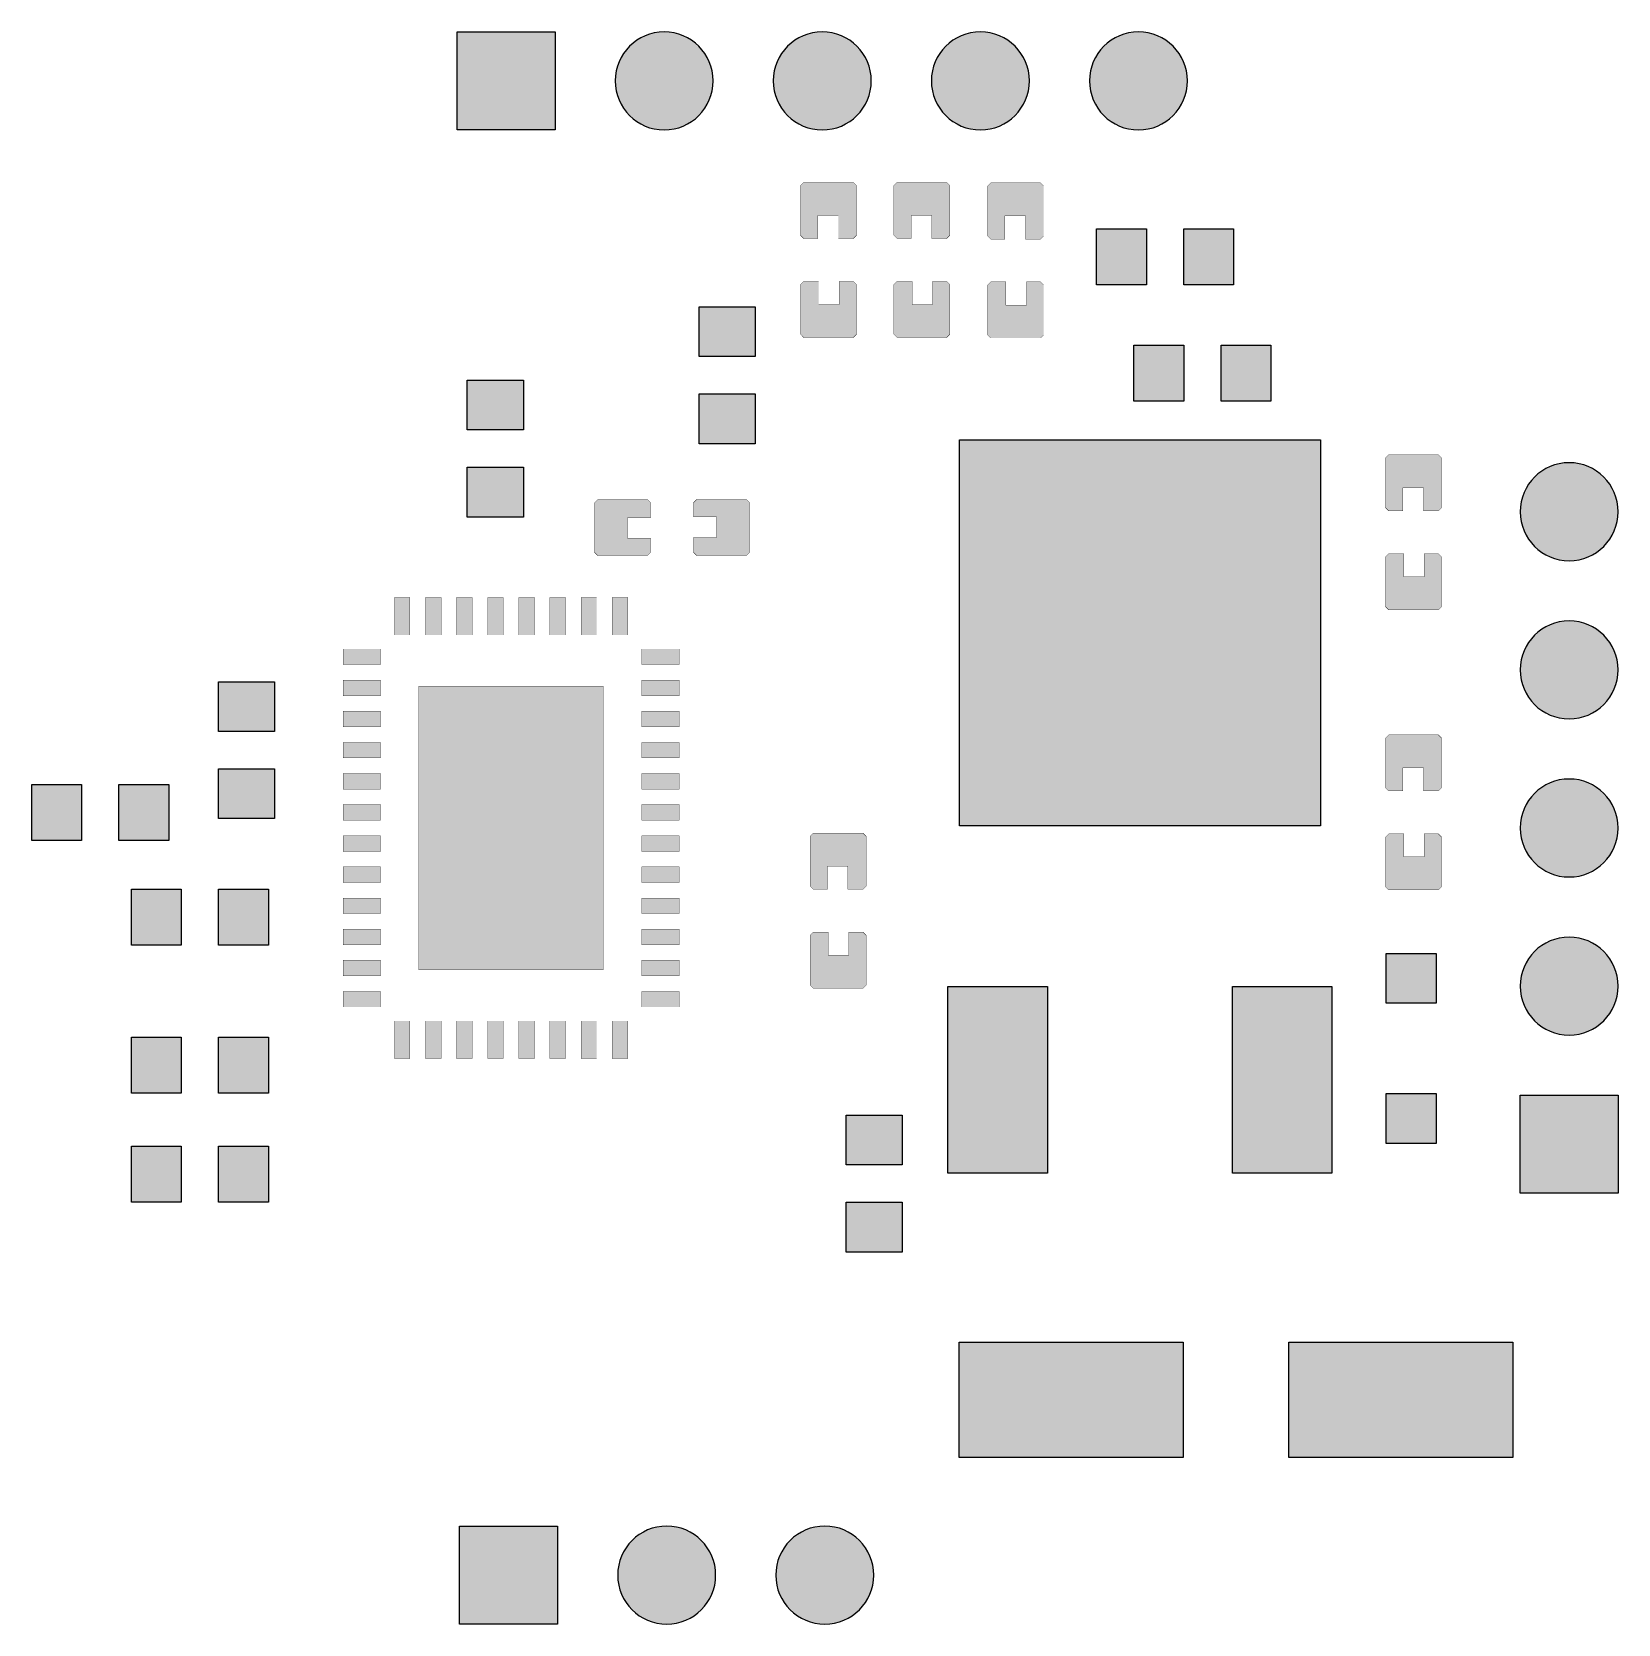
# Model space of a CAD drawing. Header units: millimetres. Extents: x -12.7 to 12.8, y -12.8 to 12.8.
import ezdxf

# ---------------------------------------------------------------- set-up
doc = ezdxf.new("R2010")
doc.units = ezdxf.units.MM
doc.header["$MEASUREMENT"] = 0
doc.layers.add('Top-Paste-Mask-Layer', color=7, linetype='Continuous', true_color=0x808080)

msp = doc.modelspace()

# ---------------------------------------------------------------- hatches: boundary and pattern name
at = {"layer": 'Top-Paste-Mask-Layer'}
for points in [[(-5.867, 11.213), (-5.867, 12.787), (-4.293, 12.787), (-4.293, 11.213)], [(-3.327, 12, 1), (-1.753, 12, 1)], [(-0.787, 12, 1), (0.787, 12, 1)], [(1.753, 12, 1), (3.327, 12, 1)], [(4.293, 12, 1), (5.867, 12, 1)], [(-0.35, 10.32), (-0.35, 9.52), (-0.3, 9.47), (-0.072, 9.47), (-0.072, 9.84), (0.258, 9.84), (0.258, 9.47), (0.5, 9.47), (0.55, 9.52), (0.55, 10.32), (0.5, 10.37), (-0.3, 10.37)], [(-0.35, 10.32), (-0.35, 9.52), (-0.3, 9.47), (-0.072, 9.47), (-0.072, 9.84), (0.258, 9.84), (0.258, 9.47), (0.5, 9.47), (0.55, 9.52), (0.55, 10.32), (0.5, 10.37), (-0.3, 10.37)], [(1.15, 10.32), (1.15, 9.52), (1.2, 9.47), (1.428, 9.47), (1.428, 9.84), (1.758, 9.84), (1.758, 9.47), (2, 9.47), (2.05, 9.52), (2.05, 10.32), (2, 10.37), (1.2, 10.37)], [(1.15, 10.32), (1.15, 9.52), (1.2, 9.47), (1.428, 9.47), (1.428, 9.84), (1.758, 9.84), (1.758, 9.47), (2, 9.47), (2.05, 9.52), (2.05, 10.32), (2, 10.37), (1.2, 10.37)], [(2.657, 10.31), (2.657, 9.51), (2.707, 9.46), (2.935, 9.46), (2.935, 9.83), (3.265, 9.83), (3.265, 9.46), (3.507, 9.46), (3.557, 9.51), (3.557, 10.31), (3.507, 10.36), (2.707, 10.36)], [(2.657, 10.31), (2.657, 9.51), (2.707, 9.46), (2.935, 9.46), (2.935, 9.83), (3.265, 9.83), (3.265, 9.46), (3.507, 9.46), (3.557, 9.51), (3.557, 10.31), (3.507, 10.36), (2.707, 10.36)], [(5.207, 9.625), (5.207, 8.725), (4.407, 8.725), (4.407, 9.625)], [(6.607, 9.625), (6.607, 8.725), (5.807, 8.725), (5.807, 9.625)], [(0.55, 7.93), (0.55, 8.73), (0.5, 8.78), (0.272, 8.78), (0.272, 8.41), (-0.058, 8.41), (-0.058, 8.78), (-0.3, 8.78), (-0.35, 8.73), (-0.35, 7.93), (-0.3, 7.88), (0.5, 7.88)], [(0.55, 7.93), (0.55, 8.73), (0.5, 8.78), (0.272, 8.78), (0.272, 8.41), (-0.058, 8.41), (-0.058, 8.78), (-0.3, 8.78), (-0.35, 8.73), (-0.35, 7.93), (-0.3, 7.88), (0.5, 7.88)], [(2.05, 7.93), (2.05, 8.73), (2, 8.78), (1.772, 8.78), (1.772, 8.41), (1.442, 8.41), (1.442, 8.78), (1.2, 8.78), (1.15, 8.73), (1.15, 7.93), (1.2, 7.88), (2, 7.88)], [(2.05, 7.93), (2.05, 8.73), (2, 8.78), (1.772, 8.78), (1.772, 8.41), (1.442, 8.41), (1.442, 8.78), (1.2, 8.78), (1.15, 8.73), (1.15, 7.93), (1.2, 7.88), (2, 7.88)], [(3.557, 7.92), (3.557, 8.72), (3.507, 8.77), (3.279, 8.77), (3.279, 8.4), (2.949, 8.4), (2.949, 8.77), (2.707, 8.77), (2.657, 8.72), (2.657, 7.92), (2.707, 7.87), (3.507, 7.87)], [(3.557, 7.92), (3.557, 8.72), (3.507, 8.77), (3.279, 8.77), (3.279, 8.4), (2.949, 8.4), (2.949, 8.77), (2.707, 8.77), (2.657, 8.72), (2.657, 7.92), (2.707, 7.87), (3.507, 7.87)], [(-1.077, 7.571), (-1.977, 7.571), (-1.977, 8.371), (-1.077, 8.371)], [(5.807, 7.755), (5.807, 6.855), (5.007, 6.855), (5.007, 7.755)], [(7.207, 7.755), (7.207, 6.855), (6.407, 6.855), (6.407, 7.755)], [(-4.803, 6.393), (-5.703, 6.393), (-5.703, 7.193), (-4.803, 7.193)], [(-1.077, 6.171), (-1.977, 6.171), (-1.977, 6.971), (-1.077, 6.971)], [(2.204, 0.036), (2.204, 6.236), (8.004, 6.236), (8.004, 0.036)], [(9.05, 5.945), (9.05, 5.145), (9.1, 5.095), (9.328, 5.095), (9.328, 5.465), (9.658, 5.465), (9.658, 5.095), (9.9, 5.095), (9.95, 5.145), (9.95, 5.945), (9.9, 5.995), (9.1, 5.995)], [(9.05, 5.945), (9.05, 5.145), (9.1, 5.095), (9.328, 5.095), (9.328, 5.465), (9.658, 5.465), (9.658, 5.095), (9.9, 5.095), (9.95, 5.145), (9.95, 5.945), (9.9, 5.995), (9.1, 5.995)], [(-4.803, 4.993), (-5.703, 4.993), (-5.703, 5.793), (-4.803, 5.793)], [(11.213, 5.08, 1), (12.787, 5.08, 1)], [(-3.608, 4.376), (-2.808, 4.376), (-2.758, 4.426), (-2.758, 4.654), (-3.128, 4.654), (-3.128, 4.984), (-2.758, 4.984), (-2.758, 5.226), (-2.808, 5.276), (-3.608, 5.276), (-3.658, 5.226), (-3.658, 4.426)], [(-3.608, 4.376), (-2.808, 4.376), (-2.758, 4.426), (-2.758, 4.654), (-3.128, 4.654), (-3.128, 4.984), (-2.758, 4.984), (-2.758, 5.226), (-2.808, 5.276), (-3.608, 5.276), (-3.658, 5.226), (-3.658, 4.426)], [(-1.218, 5.276), (-2.018, 5.276), (-2.068, 5.226), (-2.068, 4.998), (-1.698, 4.998), (-1.698, 4.668), (-2.068, 4.668), (-2.068, 4.426), (-2.018, 4.376), (-1.218, 4.376), (-1.168, 4.426), (-1.168, 5.226)], [(-1.218, 5.276), (-2.018, 5.276), (-2.068, 5.226), (-2.068, 4.998), (-1.698, 4.998), (-1.698, 4.668), (-2.068, 4.668), (-2.068, 4.426), (-2.018, 4.376), (-1.218, 4.376), (-1.168, 4.426), (-1.168, 5.226)], [(9.95, 3.555), (9.95, 4.355), (9.9, 4.405), (9.672, 4.405), (9.672, 4.035), (9.342, 4.035), (9.342, 4.405), (9.1, 4.405), (9.05, 4.355), (9.05, 3.555), (9.1, 3.505), (9.9, 3.505)], [(9.95, 3.555), (9.95, 4.355), (9.9, 4.405), (9.672, 4.405), (9.672, 4.035), (9.342, 4.035), (9.342, 4.405), (9.1, 4.405), (9.05, 4.355), (9.05, 3.555), (9.1, 3.505), (9.9, 3.505)], [(-6.875, 3.7), (-6.875, 3.1), (-6.625, 3.1), (-6.625, 3.7)], [(-6.875, 3.7), (-6.875, 3.1), (-6.625, 3.1), (-6.625, 3.7)], [(-6.375, 3.7), (-6.375, 3.1), (-6.125, 3.1), (-6.125, 3.7)], [(-6.375, 3.7), (-6.375, 3.1), (-6.125, 3.1), (-6.125, 3.7)], [(-5.875, 3.7), (-5.875, 3.1), (-5.625, 3.1), (-5.625, 3.7)], [(-5.875, 3.7), (-5.875, 3.1), (-5.625, 3.1), (-5.625, 3.7)], [(-5.375, 3.7), (-5.375, 3.1), (-5.125, 3.1), (-5.125, 3.7)], [(-5.375, 3.7), (-5.375, 3.1), (-5.125, 3.1), (-5.125, 3.7)], [(-4.625, 3.1), (-4.625, 3.7), (-4.875, 3.7), (-4.875, 3.1)], [(-4.625, 3.1), (-4.625, 3.7), (-4.875, 3.7), (-4.875, 3.1)], [(-4.125, 3.1), (-4.125, 3.7), (-4.375, 3.7), (-4.375, 3.1)], [(-4.125, 3.1), (-4.125, 3.7), (-4.375, 3.7), (-4.375, 3.1)], [(-3.625, 3.1), (-3.625, 3.7), (-3.875, 3.7), (-3.875, 3.1)], [(-3.625, 3.1), (-3.625, 3.7), (-3.875, 3.7), (-3.875, 3.1)], [(-3.125, 3.1), (-3.125, 3.7), (-3.375, 3.7), (-3.375, 3.1)], [(-3.125, 3.1), (-3.125, 3.7), (-3.375, 3.7), (-3.375, 3.1)], [(11.213, 2.54, 1), (12.787, 2.54, 1)], [(-7.1, 2.625), (-7.1, 2.875), (-7.7, 2.875), (-7.7, 2.625)], [(-7.1, 2.625), (-7.1, 2.875), (-7.7, 2.875), (-7.7, 2.625)], [(-2.3, 2.625), (-2.3, 2.875), (-2.9, 2.875), (-2.9, 2.625)], [(-2.3, 2.625), (-2.3, 2.875), (-2.9, 2.875), (-2.9, 2.625)], [(-8.8, 1.55), (-9.7, 1.55), (-9.7, 2.35), (-8.8, 2.35)], [(-7.1, 2.125), (-7.1, 2.375), (-7.7, 2.375), (-7.7, 2.125)], [(-7.1, 2.125), (-7.1, 2.375), (-7.7, 2.375), (-7.7, 2.125)], [(-2.3, 2.125), (-2.3, 2.375), (-2.9, 2.375), (-2.9, 2.125)], [(-2.3, 2.125), (-2.3, 2.375), (-2.9, 2.375), (-2.9, 2.125)], [(-3.52, -2.28), (-6.48, -2.28), (-6.48, 2.28), (-3.52, 2.28)], [(-3.52, -2.28), (-6.48, -2.28), (-6.48, 2.28), (-3.52, 2.28)], [(-7.1, 1.625), (-7.1, 1.875), (-7.7, 1.875), (-7.7, 1.625)], [(-7.1, 1.625), (-7.1, 1.875), (-7.7, 1.875), (-7.7, 1.625)], [(-2.3, 1.625), (-2.3, 1.875), (-2.9, 1.875), (-2.9, 1.625)], [(-2.3, 1.625), (-2.3, 1.875), (-2.9, 1.875), (-2.9, 1.625)], [(-7.1, 1.125), (-7.1, 1.375), (-7.7, 1.375), (-7.7, 1.125)], [(-7.1, 1.125), (-7.1, 1.375), (-7.7, 1.375), (-7.7, 1.125)], [(-2.3, 1.125), (-2.3, 1.375), (-2.9, 1.375), (-2.9, 1.125)], [(-2.3, 1.125), (-2.3, 1.375), (-2.9, 1.375), (-2.9, 1.125)], [(9.05, 1.445), (9.05, 0.645), (9.1, 0.595), (9.328, 0.595), (9.328, 0.965), (9.658, 0.965), (9.658, 0.595), (9.9, 0.595), (9.95, 0.645), (9.95, 1.445), (9.9, 1.495), (9.1, 1.495)], [(9.05, 1.445), (9.05, 0.645), (9.1, 0.595), (9.328, 0.595), (9.328, 0.965), (9.658, 0.965), (9.658, 0.595), (9.9, 0.595), (9.95, 0.645), (9.95, 1.445), (9.9, 1.495), (9.1, 1.495)], [(-8.8, 0.15), (-9.7, 0.15), (-9.7, 0.95), (-8.8, 0.95)], [(-7.1, 0.625), (-7.1, 0.875), (-7.7, 0.875), (-7.7, 0.625)], [(-7.1, 0.625), (-7.1, 0.875), (-7.7, 0.875), (-7.7, 0.625)], [(-2.3, 0.625), (-2.3, 0.875), (-2.9, 0.875), (-2.9, 0.625)], [(-2.3, 0.625), (-2.3, 0.875), (-2.9, 0.875), (-2.9, 0.625)], [(11.213, 0, 1), (12.787, 0, 1)], [(-11.9, 0.7), (-11.9, -0.2), (-12.7, -0.2), (-12.7, 0.7)], [(-10.5, 0.7), (-10.5, -0.2), (-11.3, -0.2), (-11.3, 0.7)], [(-7.1, 0.125), (-7.1, 0.375), (-7.7, 0.375), (-7.7, 0.125)], [(-7.1, 0.125), (-7.1, 0.375), (-7.7, 0.375), (-7.7, 0.125)], [(-2.3, 0.125), (-2.3, 0.375), (-2.9, 0.375), (-2.9, 0.125)], [(-2.3, 0.125), (-2.3, 0.375), (-2.9, 0.375), (-2.9, 0.125)], [(-7.1, -0.375), (-7.1, -0.125), (-7.7, -0.125), (-7.7, -0.375)], [(-7.1, -0.375), (-7.1, -0.125), (-7.7, -0.125), (-7.7, -0.375)], [(-2.3, -0.375), (-2.3, -0.125), (-2.9, -0.125), (-2.9, -0.375)], [(-2.3, -0.375), (-2.3, -0.125), (-2.9, -0.125), (-2.9, -0.375)], [(-0.195, -0.133), (-0.195, -0.933), (-0.145, -0.983), (0.083, -0.983), (0.083, -0.613), (0.413, -0.613), (0.413, -0.983), (0.655, -0.983), (0.705, -0.933), (0.705, -0.133), (0.655, -0.083), (-0.145, -0.083)], [(-0.195, -0.133), (-0.195, -0.933), (-0.145, -0.983), (0.083, -0.983), (0.083, -0.613), (0.413, -0.613), (0.413, -0.983), (0.655, -0.983), (0.705, -0.933), (0.705, -0.133), (0.655, -0.083), (-0.145, -0.083)], [(9.95, -0.945), (9.95, -0.145), (9.9, -0.095), (9.672, -0.095), (9.672, -0.465), (9.342, -0.465), (9.342, -0.095), (9.1, -0.095), (9.05, -0.145), (9.05, -0.945), (9.1, -0.995), (9.9, -0.995)], [(9.95, -0.945), (9.95, -0.145), (9.9, -0.095), (9.672, -0.095), (9.672, -0.465), (9.342, -0.465), (9.342, -0.095), (9.1, -0.095), (9.05, -0.145), (9.05, -0.945), (9.1, -0.995), (9.9, -0.995)], [(-7.1, -0.875), (-7.1, -0.625), (-7.7, -0.625), (-7.7, -0.875)], [(-7.1, -0.875), (-7.1, -0.625), (-7.7, -0.625), (-7.7, -0.875)], [(-2.3, -0.875), (-2.3, -0.625), (-2.9, -0.625), (-2.9, -0.875)], [(-2.3, -0.875), (-2.3, -0.625), (-2.9, -0.625), (-2.9, -0.875)], [(-10.3, -0.984), (-10.3, -1.884), (-11.1, -1.884), (-11.1, -0.984)], [(-8.9, -0.984), (-8.9, -1.884), (-9.7, -1.884), (-9.7, -0.984)], [(-7.1, -1.375), (-7.1, -1.125), (-7.7, -1.125), (-7.7, -1.375)], [(-7.1, -1.375), (-7.1, -1.125), (-7.7, -1.125), (-7.7, -1.375)], [(-2.3, -1.375), (-2.3, -1.125), (-2.9, -1.125), (-2.9, -1.375)], [(-2.3, -1.375), (-2.3, -1.125), (-2.9, -1.125), (-2.9, -1.375)], [(-7.1, -1.875), (-7.1, -1.625), (-7.7, -1.625), (-7.7, -1.875)], [(-7.1, -1.875), (-7.1, -1.625), (-7.7, -1.625), (-7.7, -1.875)], [(-2.3, -1.875), (-2.3, -1.625), (-2.9, -1.625), (-2.9, -1.875)], [(-2.3, -1.875), (-2.3, -1.625), (-2.9, -1.625), (-2.9, -1.875)], [(0.705, -2.523), (0.705, -1.723), (0.655, -1.673), (0.427, -1.673), (0.427, -2.043), (0.097, -2.043), (0.097, -1.673), (-0.145, -1.673), (-0.195, -1.723), (-0.195, -2.523), (-0.145, -2.573), (0.655, -2.573)], [(0.705, -2.523), (0.705, -1.723), (0.655, -1.673), (0.427, -1.673), (0.427, -2.043), (0.097, -2.043), (0.097, -1.673), (-0.145, -1.673), (-0.195, -1.723), (-0.195, -2.523), (-0.145, -2.573), (0.655, -2.573)], [(11.213, -2.54, 1), (12.787, -2.54, 1)], [(9.862, -2.815), (9.062, -2.815), (9.062, -2.015), (9.862, -2.015)], [(-7.1, -2.375), (-7.1, -2.125), (-7.7, -2.125), (-7.7, -2.375)], [(-7.1, -2.375), (-7.1, -2.125), (-7.7, -2.125), (-7.7, -2.375)], [(-2.3, -2.375), (-2.3, -2.125), (-2.9, -2.125), (-2.9, -2.375)], [(-2.3, -2.375), (-2.3, -2.125), (-2.9, -2.125), (-2.9, -2.375)], [(2.019, -5.544), (2.019, -2.544), (3.619, -2.544), (3.619, -5.544)], [(6.589, -5.544), (6.589, -2.544), (8.189, -2.544), (8.189, -5.544)], [(-7.1, -2.875), (-7.1, -2.625), (-7.7, -2.625), (-7.7, -2.875)], [(-7.1, -2.875), (-7.1, -2.625), (-7.7, -2.625), (-7.7, -2.875)], [(-2.3, -2.875), (-2.3, -2.625), (-2.9, -2.625), (-2.9, -2.875)], [(-2.3, -2.875), (-2.3, -2.625), (-2.9, -2.625), (-2.9, -2.875)], [(-6.875, -3.1), (-6.875, -3.7), (-6.625, -3.7), (-6.625, -3.1)], [(-6.875, -3.1), (-6.875, -3.7), (-6.625, -3.7), (-6.625, -3.1)], [(-6.375, -3.1), (-6.375, -3.7), (-6.125, -3.7), (-6.125, -3.1)], [(-6.375, -3.1), (-6.375, -3.7), (-6.125, -3.7), (-6.125, -3.1)], [(-5.875, -3.1), (-5.875, -3.7), (-5.625, -3.7), (-5.625, -3.1)], [(-5.875, -3.1), (-5.875, -3.7), (-5.625, -3.7), (-5.625, -3.1)], [(-5.375, -3.1), (-5.375, -3.7), (-5.125, -3.7), (-5.125, -3.1)], [(-5.375, -3.1), (-5.375, -3.7), (-5.125, -3.7), (-5.125, -3.1)], [(-4.875, -3.1), (-4.875, -3.7), (-4.625, -3.7), (-4.625, -3.1)], [(-4.875, -3.1), (-4.875, -3.7), (-4.625, -3.7), (-4.625, -3.1)], [(-4.375, -3.1), (-4.375, -3.7), (-4.125, -3.7), (-4.125, -3.1)], [(-4.375, -3.1), (-4.375, -3.7), (-4.125, -3.7), (-4.125, -3.1)], [(-3.625, -3.7), (-3.625, -3.1), (-3.875, -3.1), (-3.875, -3.7)], [(-3.625, -3.7), (-3.625, -3.1), (-3.875, -3.1), (-3.875, -3.7)], [(-3.125, -3.7), (-3.125, -3.1), (-3.375, -3.1), (-3.375, -3.7)], [(-3.125, -3.7), (-3.125, -3.1), (-3.375, -3.1), (-3.375, -3.7)], [(-10.3, -3.358), (-10.3, -4.258), (-11.1, -4.258), (-11.1, -3.358)], [(-8.9, -3.358), (-8.9, -4.258), (-9.7, -4.258), (-9.7, -3.358)], [(9.862, -5.065), (9.062, -5.065), (9.062, -4.265), (9.862, -4.265)], [(12.787, -5.867), (11.213, -5.867), (11.213, -4.293), (12.787, -4.293)], [(1.282, -5.411), (0.382, -5.411), (0.382, -4.611), (1.282, -4.611)], [(-10.3, -5.108), (-10.3, -6.008), (-11.1, -6.008), (-11.1, -5.108)], [(-8.9, -5.108), (-8.9, -6.008), (-9.7, -6.008), (-9.7, -5.108)], [(1.282, -6.811), (0.382, -6.811), (0.382, -6.011), (1.282, -6.011)], [(2.197, -8.259), (5.797, -8.259), (5.797, -10.109), (2.197, -10.109)], [(7.497, -8.259), (11.097, -8.259), (11.097, -10.109), (7.497, -10.109)], [(-5.827, -12.787), (-5.827, -11.213), (-4.253, -11.213), (-4.253, -12.787)], [(-3.287, -12, 1), (-1.713, -12, 1)], [(-0.747, -12, 1), (0.827, -12, 1)]]:
    msp.add_hatch(color=256, dxfattribs=at).paths.add_polyline_path(points)

# ---------------------------------------------------------------- linework, layer by layer
for points in [[(-5.867, 11.213), (-5.867, 12.787), (-4.293, 12.787), (-4.293, 11.213)], [(5.207, 9.625), (5.207, 8.725), (4.407, 8.725), (4.407, 9.625)], [(6.607, 9.625), (6.607, 8.725), (5.807, 8.725), (5.807, 9.625)], [(-1.077, 7.571), (-1.977, 7.571), (-1.977, 8.371), (-1.077, 8.371)], [(5.807, 7.755), (5.807, 6.855), (5.007, 6.855), (5.007, 7.755)], [(7.207, 7.755), (7.207, 6.855), (6.407, 6.855), (6.407, 7.755)], [(-4.803, 6.393), (-5.703, 6.393), (-5.703, 7.193), (-4.803, 7.193)], [(-1.077, 6.171), (-1.977, 6.171), (-1.977, 6.971), (-1.077, 6.971)], [(2.204, 0.036), (2.204, 6.236), (8.004, 6.236), (8.004, 0.036)], [(-4.803, 4.993), (-5.703, 4.993), (-5.703, 5.793), (-4.803, 5.793)], [(-8.8, 1.55), (-9.7, 1.55), (-9.7, 2.35), (-8.8, 2.35)], [(-8.8, 0.15), (-9.7, 0.15), (-9.7, 0.95), (-8.8, 0.95)], [(-11.9, 0.7), (-11.9, -0.2), (-12.7, -0.2), (-12.7, 0.7)], [(-10.5, 0.7), (-10.5, -0.2), (-11.3, -0.2), (-11.3, 0.7)], [(-10.3, -0.984), (-10.3, -1.884), (-11.1, -1.884), (-11.1, -0.984)], [(-8.9, -0.984), (-8.9, -1.884), (-9.7, -1.884), (-9.7, -0.984)], [(9.862, -2.815), (9.062, -2.815), (9.062, -2.015), (9.862, -2.015)], [(2.019, -5.544), (2.019, -2.544), (3.619, -2.544), (3.619, -5.544)], [(6.589, -5.544), (6.589, -2.544), (8.189, -2.544), (8.189, -5.544)], [(-10.3, -3.358), (-10.3, -4.258), (-11.1, -4.258), (-11.1, -3.358)], [(-8.9, -3.358), (-8.9, -4.258), (-9.7, -4.258), (-9.7, -3.358)], [(9.862, -5.065), (9.062, -5.065), (9.062, -4.265), (9.862, -4.265)], [(12.787, -5.867), (11.213, -5.867), (11.213, -4.293), (12.787, -4.293)], [(1.282, -5.411), (0.382, -5.411), (0.382, -4.611), (1.282, -4.611)], [(-10.3, -5.108), (-10.3, -6.008), (-11.1, -6.008), (-11.1, -5.108)], [(-8.9, -5.108), (-8.9, -6.008), (-9.7, -6.008), (-9.7, -5.108)], [(1.282, -6.811), (0.382, -6.811), (0.382, -6.011), (1.282, -6.011)], [(2.197, -8.259), (5.797, -8.259), (5.797, -10.109), (2.197, -10.109)], [(7.497, -8.259), (11.097, -8.259), (11.097, -10.109), (7.497, -10.109)], [(-5.827, -12.787), (-5.827, -11.213), (-4.253, -11.213), (-4.253, -12.787)]]:
    msp.add_lwpolyline(points, close=True, dxfattribs=at)
for points in [[(-0.787, 12, 1), (0.787, 12, 1)], [(4.293, 12, 1), (5.867, 12, 1)], [(11.213, 5.08, 1), (12.787, 5.08, 1)], [(11.213, 2.54, 1), (12.787, 2.54, 1)], [(11.213, 0, 1), (12.787, 0, 1)], [(11.213, -2.54, 1), (12.787, -2.54, 1)], [(-0.747, -12, 1), (0.827, -12, 1)]]:
    msp.add_lwpolyline(points, format="xyb", close=True, dxfattribs=at)
for points in [[(-3.327, 12, 1), (-1.753, 12), (-1.753, 12, 1), (-3.327, 12)], [(1.753, 12, 1), (3.327, 12), (3.327, 12, 1), (1.753, 12)], [(-3.287, -12, 1), (-1.713, -12), (-1.713, -12, 1), (-3.287, -12)]]:
    msp.add_lwpolyline(points, format="xyb", dxfattribs=at)
at = {"layer": 'Top-Paste-Mask-Layer', "const_width": 0.00508}
for points in [[(-0.35, 10.32), (-0.35, 9.52), (-0.3, 9.47), (-0.072, 9.47), (-0.072, 9.84), (0.258, 9.84), (0.258, 9.47), (0.5, 9.47), (0.55, 9.52), (0.55, 10.32), (0.5, 10.37), (-0.3, 10.37)], [(-0.35, 10.32), (-0.35, 9.52), (-0.3, 9.47), (-0.072, 9.47), (-0.072, 9.84), (0.258, 9.84), (0.258, 9.47), (0.5, 9.47), (0.55, 9.52), (0.55, 10.32), (0.5, 10.37), (-0.3, 10.37)], [(1.15, 10.32), (1.15, 9.52), (1.2, 9.47), (1.428, 9.47), (1.428, 9.84), (1.758, 9.84), (1.758, 9.47), (2, 9.47), (2.05, 9.52), (2.05, 10.32), (2, 10.37), (1.2, 10.37)], [(1.15, 10.32), (1.15, 9.52), (1.2, 9.47), (1.428, 9.47), (1.428, 9.84), (1.758, 9.84), (1.758, 9.47), (2, 9.47), (2.05, 9.52), (2.05, 10.32), (2, 10.37), (1.2, 10.37)], [(2.657, 10.31), (2.657, 9.51), (2.707, 9.46), (2.935, 9.46), (2.935, 9.83), (3.265, 9.83), (3.265, 9.46), (3.507, 9.46), (3.557, 9.51), (3.557, 10.31), (3.507, 10.36), (2.707, 10.36)], [(2.657, 10.31), (2.657, 9.51), (2.707, 9.46), (2.935, 9.46), (2.935, 9.83), (3.265, 9.83), (3.265, 9.46), (3.507, 9.46), (3.557, 9.51), (3.557, 10.31), (3.507, 10.36), (2.707, 10.36)], [(0.55, 7.93), (0.55, 8.73), (0.5, 8.78), (0.272, 8.78), (0.272, 8.41), (-0.058, 8.41), (-0.058, 8.78), (-0.3, 8.78), (-0.35, 8.73), (-0.35, 7.93), (-0.3, 7.88), (0.5, 7.88)], [(0.55, 7.93), (0.55, 8.73), (0.5, 8.78), (0.272, 8.78), (0.272, 8.41), (-0.058, 8.41), (-0.058, 8.78), (-0.3, 8.78), (-0.35, 8.73), (-0.35, 7.93), (-0.3, 7.88), (0.5, 7.88)], [(2.05, 7.93), (2.05, 8.73), (2, 8.78), (1.772, 8.78), (1.772, 8.41), (1.442, 8.41), (1.442, 8.78), (1.2, 8.78), (1.15, 8.73), (1.15, 7.93), (1.2, 7.88), (2, 7.88)], [(2.05, 7.93), (2.05, 8.73), (2, 8.78), (1.772, 8.78), (1.772, 8.41), (1.442, 8.41), (1.442, 8.78), (1.2, 8.78), (1.15, 8.73), (1.15, 7.93), (1.2, 7.88), (2, 7.88)], [(3.557, 7.92), (3.557, 8.72), (3.507, 8.77), (3.279, 8.77), (3.279, 8.4), (2.949, 8.4), (2.949, 8.77), (2.707, 8.77), (2.657, 8.72), (2.657, 7.92), (2.707, 7.87), (3.507, 7.87)], [(3.557, 7.92), (3.557, 8.72), (3.507, 8.77), (3.279, 8.77), (3.279, 8.4), (2.949, 8.4), (2.949, 8.77), (2.707, 8.77), (2.657, 8.72), (2.657, 7.92), (2.707, 7.87), (3.507, 7.87)], [(9.05, 5.945), (9.05, 5.145), (9.1, 5.095), (9.328, 5.095), (9.328, 5.465), (9.658, 5.465), (9.658, 5.095), (9.9, 5.095), (9.95, 5.145), (9.95, 5.945), (9.9, 5.995), (9.1, 5.995)], [(9.05, 5.945), (9.05, 5.145), (9.1, 5.095), (9.328, 5.095), (9.328, 5.465), (9.658, 5.465), (9.658, 5.095), (9.9, 5.095), (9.95, 5.145), (9.95, 5.945), (9.9, 5.995), (9.1, 5.995)], [(-3.608, 4.376), (-2.808, 4.376), (-2.758, 4.426), (-2.758, 4.654), (-3.128, 4.654), (-3.128, 4.984), (-2.758, 4.984), (-2.758, 5.226), (-2.808, 5.276), (-3.608, 5.276), (-3.658, 5.226), (-3.658, 4.426)], [(-3.608, 4.376), (-2.808, 4.376), (-2.758, 4.426), (-2.758, 4.654), (-3.128, 4.654), (-3.128, 4.984), (-2.758, 4.984), (-2.758, 5.226), (-2.808, 5.276), (-3.608, 5.276), (-3.658, 5.226), (-3.658, 4.426)], [(-1.218, 5.276), (-2.018, 5.276), (-2.068, 5.226), (-2.068, 4.998), (-1.698, 4.998), (-1.698, 4.668), (-2.068, 4.668), (-2.068, 4.426), (-2.018, 4.376), (-1.218, 4.376), (-1.168, 4.426), (-1.168, 5.226)], [(-1.218, 5.276), (-2.018, 5.276), (-2.068, 5.226), (-2.068, 4.998), (-1.698, 4.998), (-1.698, 4.668), (-2.068, 4.668), (-2.068, 4.426), (-2.018, 4.376), (-1.218, 4.376), (-1.168, 4.426), (-1.168, 5.226)], [(9.95, 3.555), (9.95, 4.355), (9.9, 4.405), (9.672, 4.405), (9.672, 4.035), (9.342, 4.035), (9.342, 4.405), (9.1, 4.405), (9.05, 4.355), (9.05, 3.555), (9.1, 3.505), (9.9, 3.505)], [(9.95, 3.555), (9.95, 4.355), (9.9, 4.405), (9.672, 4.405), (9.672, 4.035), (9.342, 4.035), (9.342, 4.405), (9.1, 4.405), (9.05, 4.355), (9.05, 3.555), (9.1, 3.505), (9.9, 3.505)], [(-6.875, 3.7), (-6.875, 3.1), (-6.625, 3.1), (-6.625, 3.7)], [(-6.875, 3.7), (-6.875, 3.1), (-6.625, 3.1), (-6.625, 3.7)], [(-6.375, 3.7), (-6.375, 3.1), (-6.125, 3.1), (-6.125, 3.7)], [(-6.375, 3.7), (-6.375, 3.1), (-6.125, 3.1), (-6.125, 3.7)], [(-5.875, 3.7), (-5.875, 3.1), (-5.625, 3.1), (-5.625, 3.7)], [(-5.875, 3.7), (-5.875, 3.1), (-5.625, 3.1), (-5.625, 3.7)], [(-5.375, 3.7), (-5.375, 3.1), (-5.125, 3.1), (-5.125, 3.7)], [(-5.375, 3.7), (-5.375, 3.1), (-5.125, 3.1), (-5.125, 3.7)], [(-4.625, 3.1), (-4.625, 3.7), (-4.875, 3.7), (-4.875, 3.1)], [(-4.625, 3.1), (-4.625, 3.7), (-4.875, 3.7), (-4.875, 3.1)], [(-4.125, 3.1), (-4.125, 3.7), (-4.375, 3.7), (-4.375, 3.1)], [(-4.125, 3.1), (-4.125, 3.7), (-4.375, 3.7), (-4.375, 3.1)], [(-3.625, 3.1), (-3.625, 3.7), (-3.875, 3.7), (-3.875, 3.1)], [(-3.625, 3.1), (-3.625, 3.7), (-3.875, 3.7), (-3.875, 3.1)], [(-3.125, 3.1), (-3.125, 3.7), (-3.375, 3.7), (-3.375, 3.1)], [(-3.125, 3.1), (-3.125, 3.7), (-3.375, 3.7), (-3.375, 3.1)], [(-7.1, 2.625), (-7.1, 2.875), (-7.7, 2.875), (-7.7, 2.625)], [(-7.1, 2.625), (-7.1, 2.875), (-7.7, 2.875), (-7.7, 2.625)], [(-2.3, 2.625), (-2.3, 2.875), (-2.9, 2.875), (-2.9, 2.625)], [(-2.3, 2.625), (-2.3, 2.875), (-2.9, 2.875), (-2.9, 2.625)], [(-7.1, 2.125), (-7.1, 2.375), (-7.7, 2.375), (-7.7, 2.125)], [(-7.1, 2.125), (-7.1, 2.375), (-7.7, 2.375), (-7.7, 2.125)], [(-2.3, 2.125), (-2.3, 2.375), (-2.9, 2.375), (-2.9, 2.125)], [(-2.3, 2.125), (-2.3, 2.375), (-2.9, 2.375), (-2.9, 2.125)], [(-3.52, -2.28), (-6.48, -2.28), (-6.48, 2.28), (-3.52, 2.28)], [(-3.52, -2.28), (-6.48, -2.28), (-6.48, 2.28), (-3.52, 2.28)], [(-7.1, 1.625), (-7.1, 1.875), (-7.7, 1.875), (-7.7, 1.625)], [(-7.1, 1.625), (-7.1, 1.875), (-7.7, 1.875), (-7.7, 1.625)], [(-2.3, 1.625), (-2.3, 1.875), (-2.9, 1.875), (-2.9, 1.625)], [(-2.3, 1.625), (-2.3, 1.875), (-2.9, 1.875), (-2.9, 1.625)], [(-7.1, 1.125), (-7.1, 1.375), (-7.7, 1.375), (-7.7, 1.125)], [(-7.1, 1.125), (-7.1, 1.375), (-7.7, 1.375), (-7.7, 1.125)], [(-2.3, 1.125), (-2.3, 1.375), (-2.9, 1.375), (-2.9, 1.125)], [(-2.3, 1.125), (-2.3, 1.375), (-2.9, 1.375), (-2.9, 1.125)], [(9.05, 1.445), (9.05, 0.645), (9.1, 0.595), (9.328, 0.595), (9.328, 0.965), (9.658, 0.965), (9.658, 0.595), (9.9, 0.595), (9.95, 0.645), (9.95, 1.445), (9.9, 1.495), (9.1, 1.495)], [(9.05, 1.445), (9.05, 0.645), (9.1, 0.595), (9.328, 0.595), (9.328, 0.965), (9.658, 0.965), (9.658, 0.595), (9.9, 0.595), (9.95, 0.645), (9.95, 1.445), (9.9, 1.495), (9.1, 1.495)], [(-7.1, 0.625), (-7.1, 0.875), (-7.7, 0.875), (-7.7, 0.625)], [(-7.1, 0.625), (-7.1, 0.875), (-7.7, 0.875), (-7.7, 0.625)], [(-2.3, 0.625), (-2.3, 0.875), (-2.9, 0.875), (-2.9, 0.625)], [(-2.3, 0.625), (-2.3, 0.875), (-2.9, 0.875), (-2.9, 0.625)], [(-7.1, 0.125), (-7.1, 0.375), (-7.7, 0.375), (-7.7, 0.125)], [(-7.1, 0.125), (-7.1, 0.375), (-7.7, 0.375), (-7.7, 0.125)], [(-2.3, 0.125), (-2.3, 0.375), (-2.9, 0.375), (-2.9, 0.125)], [(-2.3, 0.125), (-2.3, 0.375), (-2.9, 0.375), (-2.9, 0.125)], [(-7.1, -0.375), (-7.1, -0.125), (-7.7, -0.125), (-7.7, -0.375)], [(-7.1, -0.375), (-7.1, -0.125), (-7.7, -0.125), (-7.7, -0.375)], [(-2.3, -0.375), (-2.3, -0.125), (-2.9, -0.125), (-2.9, -0.375)], [(-2.3, -0.375), (-2.3, -0.125), (-2.9, -0.125), (-2.9, -0.375)], [(-0.195, -0.133), (-0.195, -0.933), (-0.145, -0.983), (0.083, -0.983), (0.083, -0.613), (0.413, -0.613), (0.413, -0.983), (0.655, -0.983), (0.705, -0.933), (0.705, -0.133), (0.655, -0.083), (-0.145, -0.083)], [(-0.195, -0.133), (-0.195, -0.933), (-0.145, -0.983), (0.083, -0.983), (0.083, -0.613), (0.413, -0.613), (0.413, -0.983), (0.655, -0.983), (0.705, -0.933), (0.705, -0.133), (0.655, -0.083), (-0.145, -0.083)], [(9.95, -0.945), (9.95, -0.145), (9.9, -0.095), (9.672, -0.095), (9.672, -0.465), (9.342, -0.465), (9.342, -0.095), (9.1, -0.095), (9.05, -0.145), (9.05, -0.945), (9.1, -0.995), (9.9, -0.995)], [(9.95, -0.945), (9.95, -0.145), (9.9, -0.095), (9.672, -0.095), (9.672, -0.465), (9.342, -0.465), (9.342, -0.095), (9.1, -0.095), (9.05, -0.145), (9.05, -0.945), (9.1, -0.995), (9.9, -0.995)], [(-7.1, -0.875), (-7.1, -0.625), (-7.7, -0.625), (-7.7, -0.875)], [(-7.1, -0.875), (-7.1, -0.625), (-7.7, -0.625), (-7.7, -0.875)], [(-2.3, -0.875), (-2.3, -0.625), (-2.9, -0.625), (-2.9, -0.875)], [(-2.3, -0.875), (-2.3, -0.625), (-2.9, -0.625), (-2.9, -0.875)], [(-7.1, -1.375), (-7.1, -1.125), (-7.7, -1.125), (-7.7, -1.375)], [(-7.1, -1.375), (-7.1, -1.125), (-7.7, -1.125), (-7.7, -1.375)], [(-2.3, -1.375), (-2.3, -1.125), (-2.9, -1.125), (-2.9, -1.375)], [(-2.3, -1.375), (-2.3, -1.125), (-2.9, -1.125), (-2.9, -1.375)], [(-7.1, -1.875), (-7.1, -1.625), (-7.7, -1.625), (-7.7, -1.875)], [(-7.1, -1.875), (-7.1, -1.625), (-7.7, -1.625), (-7.7, -1.875)], [(-2.3, -1.875), (-2.3, -1.625), (-2.9, -1.625), (-2.9, -1.875)], [(-2.3, -1.875), (-2.3, -1.625), (-2.9, -1.625), (-2.9, -1.875)], [(0.705, -2.523), (0.705, -1.723), (0.655, -1.673), (0.427, -1.673), (0.427, -2.043), (0.097, -2.043), (0.097, -1.673), (-0.145, -1.673), (-0.195, -1.723), (-0.195, -2.523), (-0.145, -2.573), (0.655, -2.573)], [(0.705, -2.523), (0.705, -1.723), (0.655, -1.673), (0.427, -1.673), (0.427, -2.043), (0.097, -2.043), (0.097, -1.673), (-0.145, -1.673), (-0.195, -1.723), (-0.195, -2.523), (-0.145, -2.573), (0.655, -2.573)], [(-7.1, -2.375), (-7.1, -2.125), (-7.7, -2.125), (-7.7, -2.375)], [(-7.1, -2.375), (-7.1, -2.125), (-7.7, -2.125), (-7.7, -2.375)], [(-2.3, -2.375), (-2.3, -2.125), (-2.9, -2.125), (-2.9, -2.375)], [(-2.3, -2.375), (-2.3, -2.125), (-2.9, -2.125), (-2.9, -2.375)], [(-7.1, -2.875), (-7.1, -2.625), (-7.7, -2.625), (-7.7, -2.875)], [(-7.1, -2.875), (-7.1, -2.625), (-7.7, -2.625), (-7.7, -2.875)], [(-2.3, -2.875), (-2.3, -2.625), (-2.9, -2.625), (-2.9, -2.875)], [(-2.3, -2.875), (-2.3, -2.625), (-2.9, -2.625), (-2.9, -2.875)], [(-6.875, -3.1), (-6.875, -3.7), (-6.625, -3.7), (-6.625, -3.1)], [(-6.875, -3.1), (-6.875, -3.7), (-6.625, -3.7), (-6.625, -3.1)], [(-6.375, -3.1), (-6.375, -3.7), (-6.125, -3.7), (-6.125, -3.1)], [(-6.375, -3.1), (-6.375, -3.7), (-6.125, -3.7), (-6.125, -3.1)], [(-5.875, -3.1), (-5.875, -3.7), (-5.625, -3.7), (-5.625, -3.1)], [(-5.875, -3.1), (-5.875, -3.7), (-5.625, -3.7), (-5.625, -3.1)], [(-5.375, -3.1), (-5.375, -3.7), (-5.125, -3.7), (-5.125, -3.1)], [(-5.375, -3.1), (-5.375, -3.7), (-5.125, -3.7), (-5.125, -3.1)], [(-4.875, -3.1), (-4.875, -3.7), (-4.625, -3.7), (-4.625, -3.1)], [(-4.875, -3.1), (-4.875, -3.7), (-4.625, -3.7), (-4.625, -3.1)], [(-4.375, -3.1), (-4.375, -3.7), (-4.125, -3.7), (-4.125, -3.1)], [(-4.375, -3.1), (-4.375, -3.7), (-4.125, -3.7), (-4.125, -3.1)], [(-3.625, -3.7), (-3.625, -3.1), (-3.875, -3.1), (-3.875, -3.7)], [(-3.625, -3.7), (-3.625, -3.1), (-3.875, -3.1), (-3.875, -3.7)], [(-3.125, -3.7), (-3.125, -3.1), (-3.375, -3.1), (-3.375, -3.7)], [(-3.125, -3.7), (-3.125, -3.1), (-3.375, -3.1), (-3.375, -3.7)]]:
    msp.add_lwpolyline(points, close=True, dxfattribs=at)

doc.saveas('drawing.dxf')
